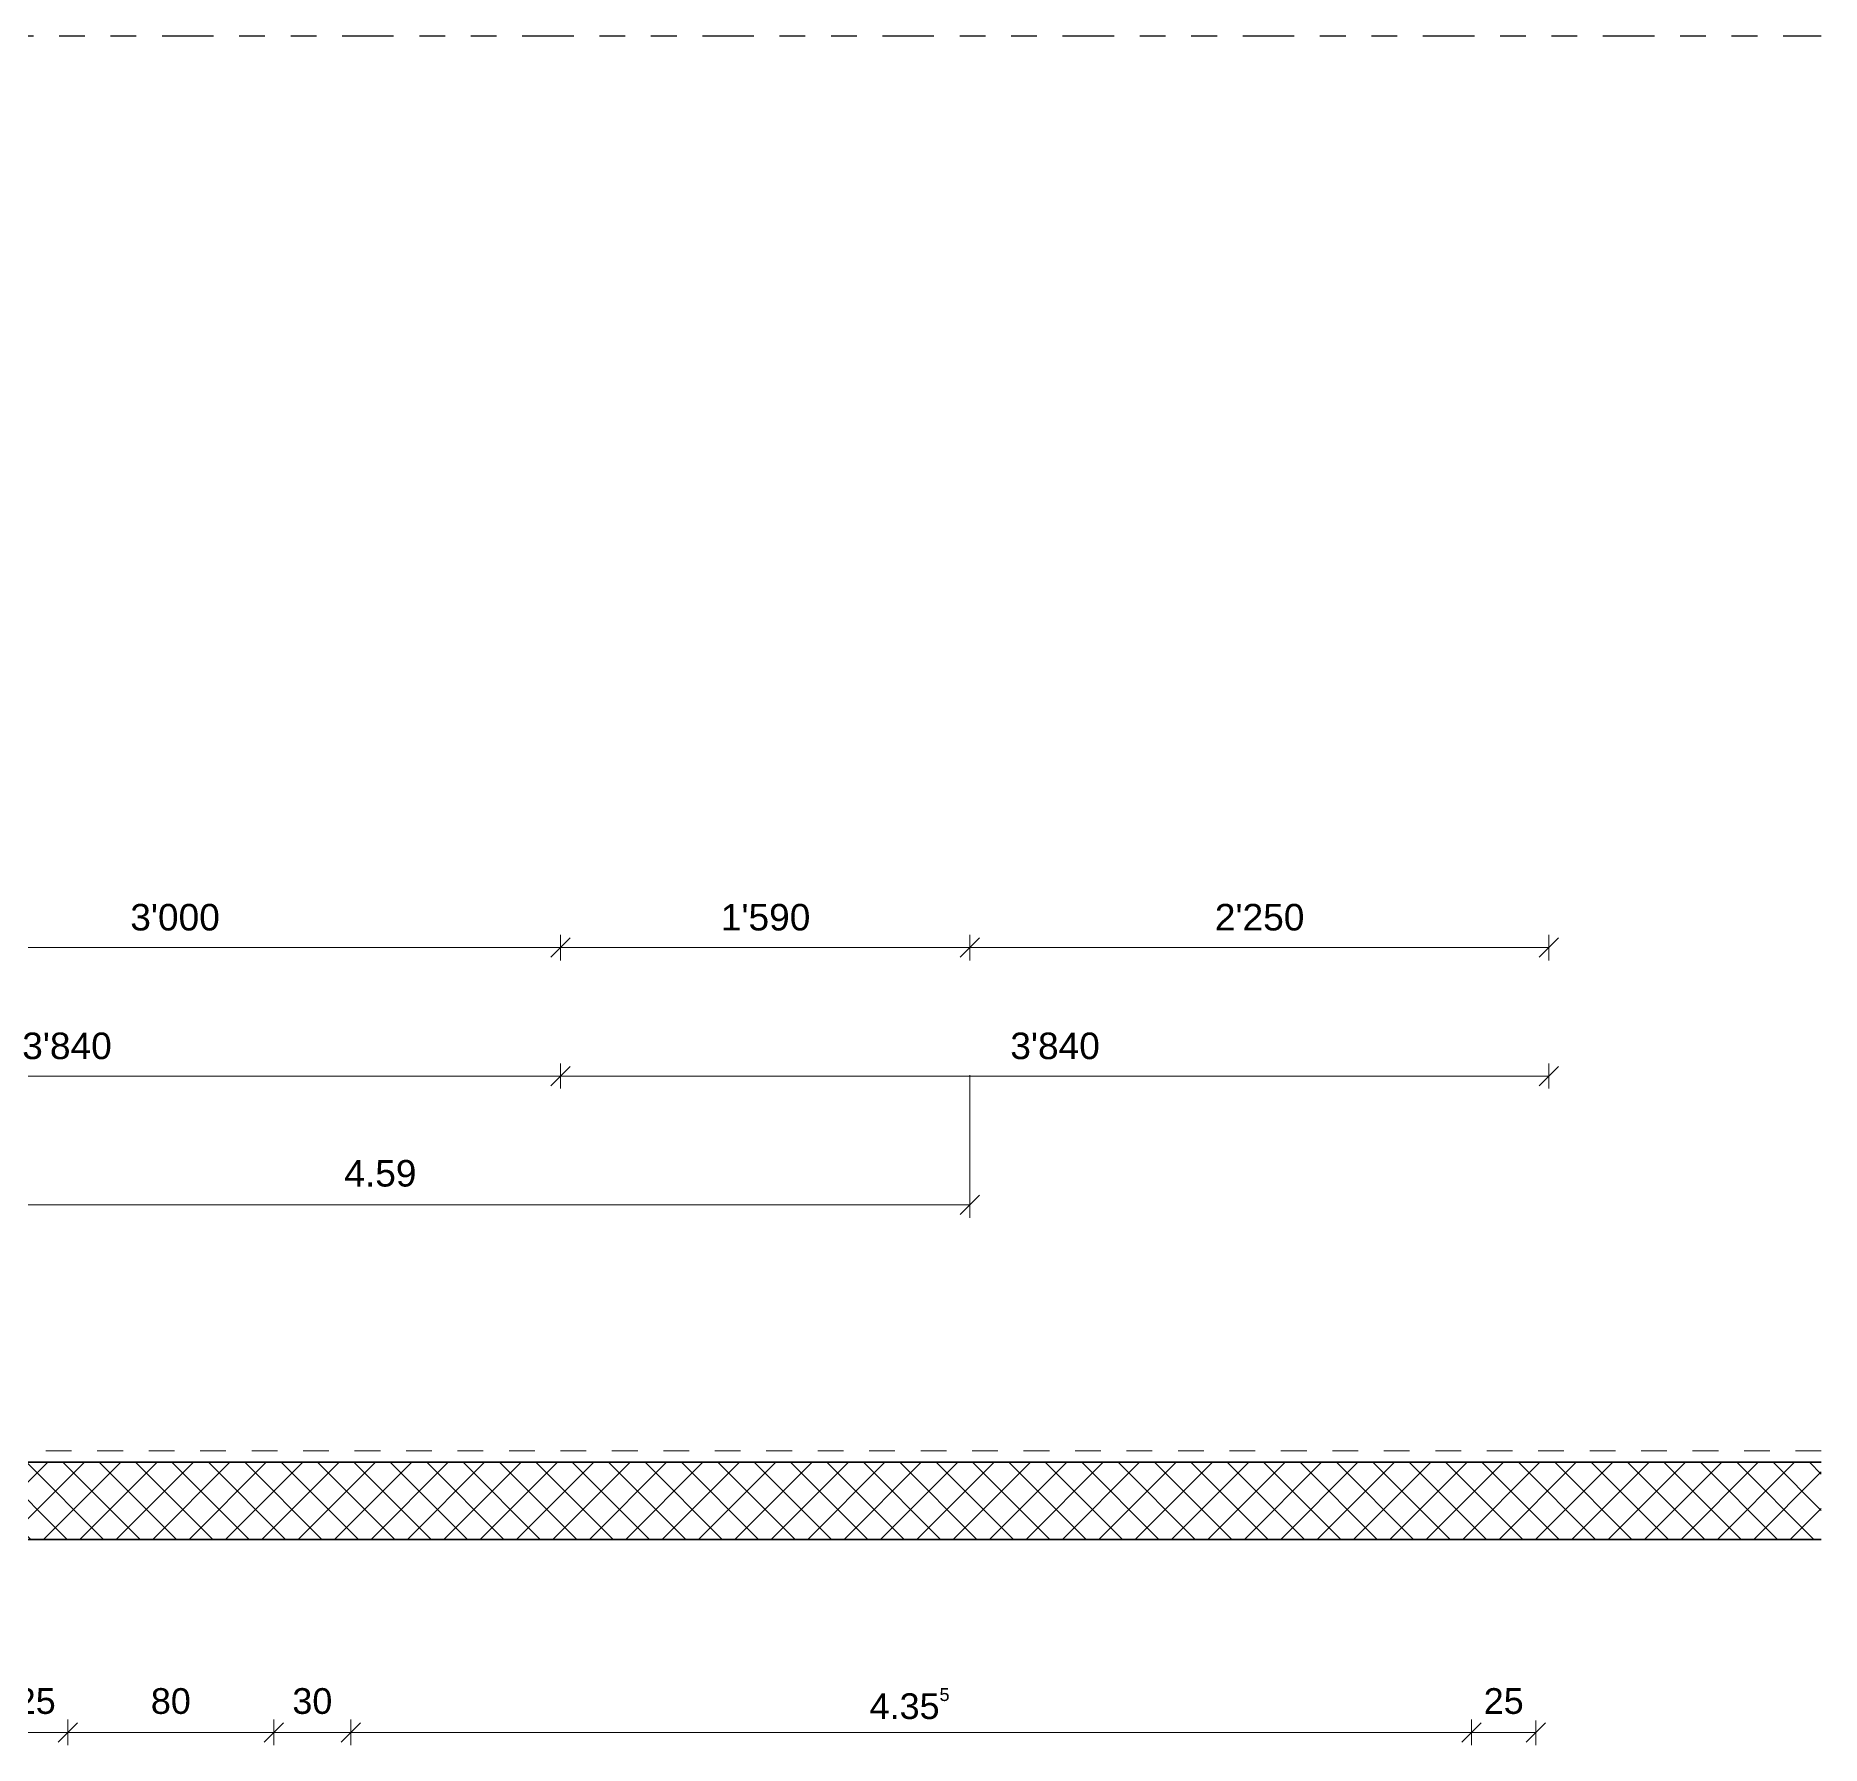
# Model space of a CAD drawing. Header units: metres. Extents: x -85.4 to -16.9, y -4 to 38.1.
# Drawn here: x -25.62 to -18.68, y 30.3 to 36.95 of the extents above; entities that cross this region are included whole.
import ezdxf

# ---------------------------------------------------------------- set-up
doc = ezdxf.new("R2010")
doc.units = ezdxf.units.M
doc.linetypes.add('_Grundgrenze_', pattern=[0.45, 0.2, -0.05, 0.05, -0.05, 0.05, -0.05])
doc.linetypes.add('_Strichliert - Fein_', pattern=[0.15, 0.1, -0.05])
for name, color, linetype, lineweight in [('A-____-____-DIMS', 7, 'Continuous', 5), ('A-____-____-DIMS-50', 7, 'Continuous', 5), ('A-WALL-____-MCUT', 7, 'Continuous', 35), ('A-WALL-____-PATT', 7, 'Continuous', 35)]:
    doc.layers.add(name, color=color, linetype=linetype, lineweight=lineweight)
doc.layers.add('A-DETL-____-OTLN', color=5, linetype='Continuous', lineweight=9, true_color=0x0000ff)
doc.layers.add('C-PROP-LINE-OTLN', color=7, linetype='_Grundgrenze_', lineweight=25, true_color=0x800000)
doc.styles.add('Arial_2', font='arial.ttf', dxfattribs={"height": 0.1})
doc.styles.add('Arial_B', font='arial.ttf', dxfattribs={"height": 0.103175})
doc.dimstyles.new('SUB_Rohbau', dxfattribs={"dimscale": 0.3048, "dimtxt": 0.102026, "dimasz": 0.246063, "dimexe": 0.164042, "dimexo": 0.0625, "dimgap": 0.123031, "dimtad": 1, "dimdec": 0, "dimlfac": 1000, "dimzin": 0, "dimdsep": 46, "dimtxsty": 'Arial_B', "dimblk1": 'OBLIQUE', "dimblk2": 'OBLIQUE', "dimsah": 1, "dimcen": 0.09, "dimazin": 0, "dimtfac": 1, "dimtdec": 4, "dimtix": 1, "dimtmove": 0, "dimatfit": 3, "dimfxl": 0.164042, "dimfxlon": 1, "dimtvp": 1, "dimtfill": 1, "dimtolj": 1, "dimtzin": 0, "dimarcsym": 2})
doc.dimstyles.new('SUB_Rohbau_Aussen_Vermassung', dxfattribs={"dimscale": 0.3048, "dimtxt": 0.102026, "dimasz": 0.246063, "dimexe": 0.164042, "dimexo": 0.0625, "dimgap": 0.123031, "dimtad": 1, "dimrnd": 0.005, "dimzin": 0, "dimdsep": 46, "dimtxsty": 'Arial_B', "dimblk1": 'OBLIQUE', "dimblk2": 'OBLIQUE', "dimsah": 1, "dimcen": 0.09, "dimazin": 0, "dimtfac": 1, "dimtdec": 4, "dimtix": 1, "dimtmove": 0, "dimatfit": 3, "dimfxl": 1.64042, "dimfxlon": 1, "dimtvp": 1, "dimtfill": 1, "dimtolj": 1, "dimtzin": 0, "dimarcsym": 2})
doc.dimstyles.new('SUB_Rohbau_fein', dxfattribs={"dimscale": 0.3048, "dimtxt": 0.102026, "dimasz": 0.246063, "dimexe": 0.164042, "dimexo": 0.0625, "dimgap": 0.123031, "dimtad": 1, "dimrnd": 0.005, "dimzin": 0, "dimdsep": 46, "dimtxsty": 'Arial_2', "dimblk1": 'OBLIQUE', "dimblk2": 'OBLIQUE', "dimsah": 1, "dimcen": 0.09, "dimazin": 0, "dimtfac": 1, "dimtdec": 4, "dimtix": 1, "dimtmove": 0, "dimatfit": 3, "dimfxl": 0.164042, "dimfxlon": 1, "dimtvp": 1, "dimtfill": 1, "dimtolj": 1, "dimtzin": 0, "dimarcsym": 2})
doc.dimstyles.new('SUB_Rohbau_fein_2', dxfattribs={"dimscale": 0.3048, "dimtxt": 0.102026, "dimasz": 0.246063, "dimexe": 0.164042, "dimexo": 0.0625, "dimgap": 0.123031, "dimtad": 1, "dimdec": 1, "dimlfac": 100, "dimrnd": 0.5, "dimdsep": 46, "dimtxsty": 'Arial_2', "dimblk1": 'OBLIQUE', "dimblk2": 'OBLIQUE', "dimsah": 1, "dimcen": 0.09, "dimazin": 0, "dimtfac": 1, "dimtdec": 4, "dimtix": 1, "dimtmove": 0, "dimatfit": 3, "dimfxl": 0.164042, "dimfxlon": 1, "dimtvp": 1, "dimtfill": 1, "dimtolj": 1, "dimtzin": 0, "dimarcsym": 2})

# ---------------------------------------------------------------- blocks, each defined once
blk = doc.blocks.new('Family - ___-13919876--01_UG_OK_FFB_AF_lo')
at = {"layer": 'C-PROP-LINE-OTLN'}
blk.add_line((-69.227, 36.9456), (-18.6786, 36.9456), dxfattribs=at)
blk = doc.blocks.new('DIMBLOCK18--01_UG_OK_FFB_AF_lo')
at = {"layer": 'A-____-____-DIMS-50'}
for p, q in [((-26.578, 32.4016), (-26.578, 32.9055)), ((-21.988, 32.4016), (-21.988, 32.9055)), ((-26.578, 32.4016), (-26.5405, 32.4391)), ((-21.988, 32.4016), (-21.9505, 32.4391)), ((-26.578, 32.4016), (-26.6155, 32.3641)), ((-26.578, 32.4016), (-21.988, 32.4016)), ((-26.578, 32.4016), (-26.578, 32.3516)), ((-21.988, 32.4016), (-22.0255, 32.3641)), ((-21.988, 32.4016), (-21.988, 32.3516))]:
    blk.add_line(p, q, dxfattribs=at)
at = {"layer": 'A-____-____-DIMS-50', "color": 0, "insert": (-24.4187, 32.5762), "char_height": 0.10317, "width": 0.325653, "attachment_point": 1, "line_spacing_factor": 0.941778, "style": 'Arial_B', "bg_fill": 3, "box_fill_scale": 1.25, "bg_fill_color": 256, "bg_fill_true_color": 13158600, "bg_fill_transparency": 0}
blk.add_mtext('4.59', dxfattribs=at)
blk = doc.blocks.new('_Oblique')
at = {"color": 0, "linetype": 'ByBlock', "lineweight": -2}
blk.add_line((-0.5, -0.5), (0.5, 0.5), dxfattribs=at)
blk = doc.blocks.new('DIMBLOCK60--01_UG_OK_FFB_AF_lo')
at = {"layer": 'A-____-____-DIMS-50'}
for p, q in [((-25.743, 30.3516), (-25.743, 30.4016)), ((-25.493, 30.3516), (-25.493, 30.4016)), ((-25.743, 30.3516), (-25.7805, 30.3141)), ((-25.743, 30.3516), (-25.7055, 30.3891)), ((-25.743, 30.3516), (-25.493, 30.3516)), ((-25.743, 30.3516), (-25.743, 30.3016)), ((-25.493, 30.3516), (-25.5305, 30.3141)), ((-25.493, 30.3516), (-25.4555, 30.3891)), ((-25.493, 30.3516), (-25.493, 30.3016))]:
    blk.add_line(p, q, dxfattribs=at)
at = {"layer": 'A-____-____-DIMS-50', "color": 0, "insert": (-25.6956, 30.5236), "char_height": 0.1, "width": 0.186088, "attachment_point": 1, "line_spacing_factor": 0.941778, "style": 'Arial_2', "bg_fill": 3, "box_fill_scale": 1.25, "bg_fill_color": 256, "bg_fill_true_color": 13158600, "bg_fill_transparency": 0}
blk.add_mtext('25', dxfattribs=at)
blk = doc.blocks.new('DIMBLOCK61--01_UG_OK_FFB_AF_lo')
at = {"layer": 'A-____-____-DIMS-50'}
for p, q in [((-25.493, 30.3516), (-25.493, 30.4016)), ((-24.693, 30.3516), (-24.693, 30.4016)), ((-25.493, 30.3516), (-25.5305, 30.3141)), ((-25.493, 30.3516), (-25.4555, 30.3891)), ((-25.493, 30.3516), (-24.693, 30.3516)), ((-25.493, 30.3516), (-25.493, 30.3016)), ((-24.693, 30.3516), (-24.7305, 30.3141)), ((-24.693, 30.3516), (-24.6555, 30.3891)), ((-24.693, 30.3516), (-24.693, 30.3016))]:
    blk.add_line(p, q, dxfattribs=at)
at = {"layer": 'A-____-____-DIMS-50', "color": 0, "insert": (-25.1706, 30.5236), "char_height": 0.1, "width": 0.186088, "attachment_point": 1, "line_spacing_factor": 0.941778, "style": 'Arial_2', "bg_fill": 3, "box_fill_scale": 1.25, "bg_fill_color": 256, "bg_fill_true_color": 13158600, "bg_fill_transparency": 0}
blk.add_mtext('80', dxfattribs=at)
blk = doc.blocks.new('DIMBLOCK62--01_UG_OK_FFB_AF_lo')
at = {"layer": 'A-____-____-DIMS-50'}
for p, q in [((-24.693, 30.3516), (-24.693, 30.4016)), ((-24.393, 30.3516), (-24.393, 30.4016)), ((-24.693, 30.3516), (-24.7305, 30.3141)), ((-24.693, 30.3516), (-24.6555, 30.3891)), ((-24.693, 30.3516), (-24.393, 30.3516)), ((-24.693, 30.3516), (-24.693, 30.3016)), ((-24.393, 30.3516), (-24.4305, 30.3141)), ((-24.393, 30.3516), (-24.3555, 30.3891)), ((-24.393, 30.3516), (-24.393, 30.3016))]:
    blk.add_line(p, q, dxfattribs=at)
at = {"layer": 'A-____-____-DIMS-50', "color": 0, "insert": (-24.6206, 30.5236), "char_height": 0.1, "width": 0.186088, "attachment_point": 1, "line_spacing_factor": 0.941778, "style": 'Arial_2', "bg_fill": 3, "box_fill_scale": 1.25, "bg_fill_color": 256, "bg_fill_true_color": 13158600, "bg_fill_transparency": 0}
blk.add_mtext('30', dxfattribs=at)
blk = doc.blocks.new('DIMBLOCK63--01_UG_OK_FFB_AF_lo')
at = {"layer": 'A-____-____-DIMS-50'}
for p, q in [((-24.393, 30.3516), (-24.393, 30.4016)), ((-20.038, 30.3516), (-20.038, 30.4016)), ((-24.393, 30.3516), (-24.4305, 30.3141)), ((-24.393, 30.3516), (-24.3555, 30.3891)), ((-24.393, 30.3516), (-20.038, 30.3516)), ((-24.393, 30.3516), (-24.393, 30.3016)), ((-20.038, 30.3516), (-20.0755, 30.3141)), ((-20.038, 30.3516), (-20.0005, 30.3891)), ((-20.038, 30.3516), (-20.038, 30.3016))]:
    blk.add_line(p, q, dxfattribs=at)
at = {"layer": 'A-____-____-DIMS-50', "color": 0, "insert": (-22.3772, 30.5236), "char_height": 0.1, "width": 0.388091, "attachment_point": 1, "line_spacing_factor": 0.941778, "style": 'Arial_2', "bg_fill": 3, "box_fill_scale": 1.25, "bg_fill_color": 256, "bg_fill_true_color": 13158600, "bg_fill_transparency": 0}
blk.add_mtext('4.35\\A2\\H0.5x;\\S5^  ;\\H2x;', dxfattribs=at)
blk = doc.blocks.new('DIMBLOCK64--01_UG_OK_FFB_AF_lo')
at = {"layer": 'A-____-____-DIMS-50'}
for p, q in [((-20.038, 30.3516), (-20.038, 30.4016)), ((-19.788, 30.3516), (-19.788, 30.4016)), ((-20.038, 30.3516), (-20.0755, 30.3141)), ((-20.038, 30.3516), (-20.0005, 30.3891)), ((-20.038, 30.3516), (-19.788, 30.3516)), ((-20.038, 30.3516), (-20.038, 30.3016)), ((-19.788, 30.3516), (-19.8255, 30.3141)), ((-19.788, 30.3516), (-19.7505, 30.3891)), ((-19.788, 30.3516), (-19.788, 30.3016))]:
    blk.add_line(p, q, dxfattribs=at)
at = {"layer": 'A-____-____-DIMS-50', "color": 0, "insert": (-19.9906, 30.5236), "char_height": 0.1, "width": 0.186088, "attachment_point": 1, "line_spacing_factor": 0.941778, "style": 'Arial_2', "bg_fill": 3, "box_fill_scale": 1.25, "bg_fill_color": 256, "bg_fill_true_color": 13158600, "bg_fill_transparency": 0}
blk.add_mtext('25', dxfattribs=at)
blk = doc.blocks.new('DIMBLOCK474--01_UG_OK_FFB_AF_lo')
at = {"layer": 'A-____-____-DIMS-50'}
for p, q in [((-27.418, 32.9016), (-27.4555, 32.8641)), ((-27.418, 32.9016), (-27.418, 32.9516)), ((-27.418, 32.9016), (-27.3805, 32.9391)), ((-27.418, 32.9016), (-23.578, 32.9016)), ((-27.418, 32.9016), (-27.418, 32.8516)), ((-23.578, 32.9016), (-23.6155, 32.8641)), ((-23.578, 32.9016), (-23.578, 32.9516)), ((-23.578, 32.9016), (-23.5405, 32.9391)), ((-23.578, 32.9016), (-23.578, 32.8546))]:
    blk.add_line(p, q, dxfattribs=at)
at = {"layer": 'A-____-____-DIMS-50', "color": 0, "insert": (-25.6705, 33.0714), "char_height": 0.10317, "width": 0.413934, "attachment_point": 1, "line_spacing_factor": 0.941778, "style": 'Arial_B', "bg_fill": 3, "box_fill_scale": 1.25, "bg_fill_color": 256, "bg_fill_true_color": 13158600, "bg_fill_transparency": 0}
blk.add_mtext("3'840", dxfattribs=at)
blk = doc.blocks.new('DIMBLOCK475--01_UG_OK_FFB_AF_lo')
at = {"layer": 'A-____-____-DIMS-50'}
for p, q in [((-23.578, 32.9016), (-23.6155, 32.8641)), ((-23.578, 32.9016), (-23.578, 32.9516)), ((-23.578, 32.9016), (-23.5405, 32.9391)), ((-23.578, 32.9016), (-19.738, 32.9016)), ((-23.578, 32.9016), (-23.578, 32.8546)), ((-19.738, 32.9016), (-19.7755, 32.8641)), ((-19.738, 32.9016), (-19.738, 32.9516)), ((-19.738, 32.9016), (-19.7005, 32.9391)), ((-19.738, 32.9016), (-19.738, 32.8546))]:
    blk.add_line(p, q, dxfattribs=at)
at = {"layer": 'A-____-____-DIMS-50', "color": 0, "insert": (-21.8305, 33.0714), "char_height": 0.10317, "width": 0.413934, "attachment_point": 1, "line_spacing_factor": 0.941778, "style": 'Arial_B', "bg_fill": 3, "box_fill_scale": 1.25, "bg_fill_color": 256, "bg_fill_true_color": 13158600, "bg_fill_transparency": 0}
blk.add_mtext("3'840", dxfattribs=at)
blk = doc.blocks.new('DIMBLOCK478--01_UG_OK_FFB_AF_lo')
at = {"layer": 'A-____-____-DIMS-50'}
for p, q in [((-26.578, 33.4016), (-26.578, 33.4516)), ((-23.578, 33.4016), (-23.578, 33.4516)), ((-26.578, 33.4016), (-26.6155, 33.3641)), ((-26.578, 33.4016), (-26.5405, 33.4391)), ((-26.578, 33.4016), (-23.578, 33.4016)), ((-26.578, 33.4016), (-26.578, 33.3516)), ((-23.578, 33.4016), (-23.6155, 33.3641)), ((-23.578, 33.4016), (-23.5405, 33.4391)), ((-23.578, 33.4016), (-23.578, 33.3516))]:
    blk.add_line(p, q, dxfattribs=at)
at = {"layer": 'A-____-____-DIMS-50', "color": 0, "insert": (-25.2505, 33.5714), "char_height": 0.10317, "width": 0.413934, "attachment_point": 1, "line_spacing_factor": 0.941778, "style": 'Arial_B', "bg_fill": 3, "box_fill_scale": 1.25, "bg_fill_color": 256, "bg_fill_true_color": 13158600, "bg_fill_transparency": 0}
blk.add_mtext("3'000", dxfattribs=at)
blk = doc.blocks.new('DIMBLOCK479--01_UG_OK_FFB_AF_lo')
at = {"layer": 'A-____-____-DIMS-50'}
for p, q in [((-23.578, 33.4016), (-23.578, 33.4516)), ((-21.988, 33.4016), (-21.988, 33.4516)), ((-23.578, 33.4016), (-23.6155, 33.3641)), ((-23.578, 33.4016), (-23.5405, 33.4391)), ((-23.578, 33.4016), (-21.988, 33.4016)), ((-23.578, 33.4016), (-23.578, 33.3516)), ((-21.988, 33.4016), (-22.0255, 33.3641)), ((-21.988, 33.4016), (-21.9505, 33.4391)), ((-21.988, 33.4016), (-21.988, 33.3516))]:
    blk.add_line(p, q, dxfattribs=at)
at = {"layer": 'A-____-____-DIMS-50', "color": 0, "insert": (-22.9555, 33.5714), "char_height": 0.10317, "width": 0.413934, "attachment_point": 1, "line_spacing_factor": 0.941778, "style": 'Arial_B', "bg_fill": 3, "box_fill_scale": 1.25, "bg_fill_color": 256, "bg_fill_true_color": 13158600, "bg_fill_transparency": 0}
blk.add_mtext("1'590", dxfattribs=at)
blk = doc.blocks.new('DIMBLOCK480--01_UG_OK_FFB_AF_lo')
at = {"layer": 'A-____-____-DIMS-50'}
for p, q in [((-21.988, 33.4016), (-21.988, 33.4516)), ((-19.738, 33.4016), (-19.738, 33.4516)), ((-21.988, 33.4016), (-22.0255, 33.3641)), ((-21.988, 33.4016), (-21.9505, 33.4391)), ((-21.988, 33.4016), (-19.738, 33.4016)), ((-21.988, 33.4016), (-21.988, 33.3516)), ((-19.738, 33.4016), (-19.7755, 33.3641)), ((-19.738, 33.4016), (-19.7005, 33.4391)), ((-19.738, 33.4016), (-19.738, 33.3516))]:
    blk.add_line(p, q, dxfattribs=at)
at = {"layer": 'A-____-____-DIMS-50', "color": 0, "insert": (-21.0355, 33.5714), "char_height": 0.10317, "width": 0.413934, "attachment_point": 1, "line_spacing_factor": 0.941778, "style": 'Arial_B', "bg_fill": 3, "box_fill_scale": 1.25, "bg_fill_color": 256, "bg_fill_true_color": 13158600, "bg_fill_transparency": 0}
blk.add_mtext("2'250", dxfattribs=at)

msp = doc.modelspace()

# ---------------------------------------------------------------- hatches: boundary and pattern name
at = {"layer": 'A-WALL-____-PATT', "lineweight": 9}
h = msp.add_hatch(dxfattribs=at)
h.set_pattern_fill('FP_1', color=256, style=0, pattern_type=2)
h.set_pattern_definition([(45, (-1.5, -0.67223), (-0.07071068, 0.07071068), []), (135, (-1.5, -0.67223), (-0.07071068, -0.07071068), [])])
h.paths.add_polyline_path([(-18.6786, 31.1016), (-18.6786, 31.4016), (-69.9425, 31.4016), (-70.2151, 31.1016), (-22.8379, 31.1016)])

# ---------------------------------------------------------------- linework, layer by layer
at = {"layer": 'A-DETL-____-OTLN', "color": 133, "linetype": '_Strichliert - Fein_', "true_color": 0x4cc3d9}
msp.add_line((-18.6786, 31.4456), (-69.9025, 31.4456), dxfattribs=at)
at = {"layer": 'A-WALL-____-MCUT'}
for p, q in [((-18.6786, 31.4016), (-69.9425, 31.4016)), ((-69.8098, 31.1016), (-18.6786, 31.1016))]:
    msp.add_line(p, q, dxfattribs=at)

# ---------------------------------------------------------------- block references
at = {"layer": 'C-PROP-LINE-OTLN'}
msp.add_blockref('Family - ___-13919876--01_UG_OK_FFB_AF_lo', (0, 0), dxfattribs=at)

# ---------------------------------------------------------------- next in the draw order: dimensions: what is measured, and where the dimension line sits
at = {"layer": 'A-____-____-DIMS'}
for base, p1, p2, dimstyle, override, picture, middle in [((-23.578, 33.4016), (-26.578, 33.3516), (-23.578, 33.3516), 'SUB_Rohbau', {"dimpost": '<>', "dimfxl": 3}, 'DIMBLOCK478--01_UG_OK_FFB_AF_lo', (-25.078, 33.4917)), ((-21.988, 32.4016), (-26.578, 32.9055), (-21.988, 32.9055), 'SUB_Rohbau_Aussen_Vermassung', {"dimpost": '<>', "dimfxl": 4.59}, 'DIMBLOCK18--01_UG_OK_FFB_AF_lo', (-24.283, 32.4918)), ((-25.493, 30.3516), (-25.743, 30.3016), (-25.493, 30.3016), 'SUB_Rohbau_fein_2', {"dimpost": '<>', "dimfxl": 0.25}, 'DIMBLOCK60--01_UG_OK_FFB_AF_lo', (-25.618, 30.4401))]:
    dim = msp.add_linear_dim(base=base, p1=p1, p2=p2, dimstyle=dimstyle, override=override, dxfattribs=at)
    dim.commit()
    dim.dimension.update_dxf_attribs({"geometry": picture, "text_midpoint": middle})

# ---------------------------------------------------------------- next in the draw order: dimensions: what is measured, and where the dimension line sits
for base, p1, p2, dimstyle, override, picture, middle in [((-21.988, 33.4016), (-23.578, 33.3516), (-21.988, 33.3516), 'SUB_Rohbau', {"dimpost": '<>', "dimfxl": 1.59}, 'DIMBLOCK479--01_UG_OK_FFB_AF_lo', (-22.783, 33.4918)), ((-23.578, 32.9016), (-27.418, 32.8516), (-23.578, 32.8546), 'SUB_Rohbau', {"dimpost": '<>', "dimfxl": 3.840001}, 'DIMBLOCK474--01_UG_OK_FFB_AF_lo', (-25.498, 32.9918)), ((-24.693, 30.3516), (-25.493, 30.3016), (-24.693, 30.3016), 'SUB_Rohbau_fein_2', {"dimpost": '<>', "dimfxl": 0.8}, 'DIMBLOCK61--01_UG_OK_FFB_AF_lo', (-25.093, 30.4401))]:
    dim = msp.add_linear_dim(base=base, p1=p1, p2=p2, dimstyle=dimstyle, override=override, dxfattribs=at)
    dim.commit()
    dim.dimension.update_dxf_attribs({"geometry": picture, "text_midpoint": middle})

# ---------------------------------------------------------------- next in the draw order: dimensions: what is measured, and where the dimension line sits
for base, p1, p2, dimstyle, override, picture, middle in [((-19.738, 33.4016), (-21.988, 33.3516), (-19.738, 33.3516), 'SUB_Rohbau', {"dimpost": '<>', "dimfxl": 2.25}, 'DIMBLOCK480--01_UG_OK_FFB_AF_lo', (-20.863, 33.4917)), ((-19.738, 32.9016), (-23.578, 32.8546), (-19.738, 32.8546), 'SUB_Rohbau', {"dimpost": '<>', "dimfxl": 3.84}, 'DIMBLOCK475--01_UG_OK_FFB_AF_lo', (-21.658, 32.9918)), ((-24.393, 30.3516), (-24.693, 30.3016), (-24.393, 30.3016), 'SUB_Rohbau_fein_2', {"dimpost": '<>', "dimfxl": 0.3}, 'DIMBLOCK62--01_UG_OK_FFB_AF_lo', (-24.543, 30.4401))]:
    dim = msp.add_linear_dim(base=base, p1=p1, p2=p2, dimstyle=dimstyle, override=override, dxfattribs=at)
    dim.commit()
    dim.dimension.update_dxf_attribs({"geometry": picture, "text_midpoint": middle})

# ---------------------------------------------------------------- next in the draw order: dimensions: what is measured, and where the dimension line sits
dim = msp.add_linear_dim(base=(-20.038, 30.3516), p1=(-24.393, 30.3016), p2=(-20.038, 30.3016), text='\\A1;4.35\\Q;{\\A1;{\\H0.5x;\\S5^ ;}}', dimstyle='SUB_Rohbau_fein', override={"dimpost": '<>', "dimfxl": 4.355}, dxfattribs=at)
dim.commit()
dim.dimension.update_dxf_attribs({"geometry": 'DIMBLOCK63--01_UG_OK_FFB_AF_lo', "text_midpoint": (-22.2155, 30.4401)})

# ---------------------------------------------------------------- next in the draw order: dimensions: what is measured, and where the dimension line sits
dim = msp.add_linear_dim(base=(-19.788, 30.3516), p1=(-20.038, 30.3016), p2=(-19.788, 30.3016), dimstyle='SUB_Rohbau_fein_2', override={"dimpost": '<>', "dimfxl": 0.25}, dxfattribs=at)
dim.commit()
dim.dimension.update_dxf_attribs({"geometry": 'DIMBLOCK64--01_UG_OK_FFB_AF_lo', "text_midpoint": (-19.913, 30.4401)})

doc.saveas('drawing.dxf')
